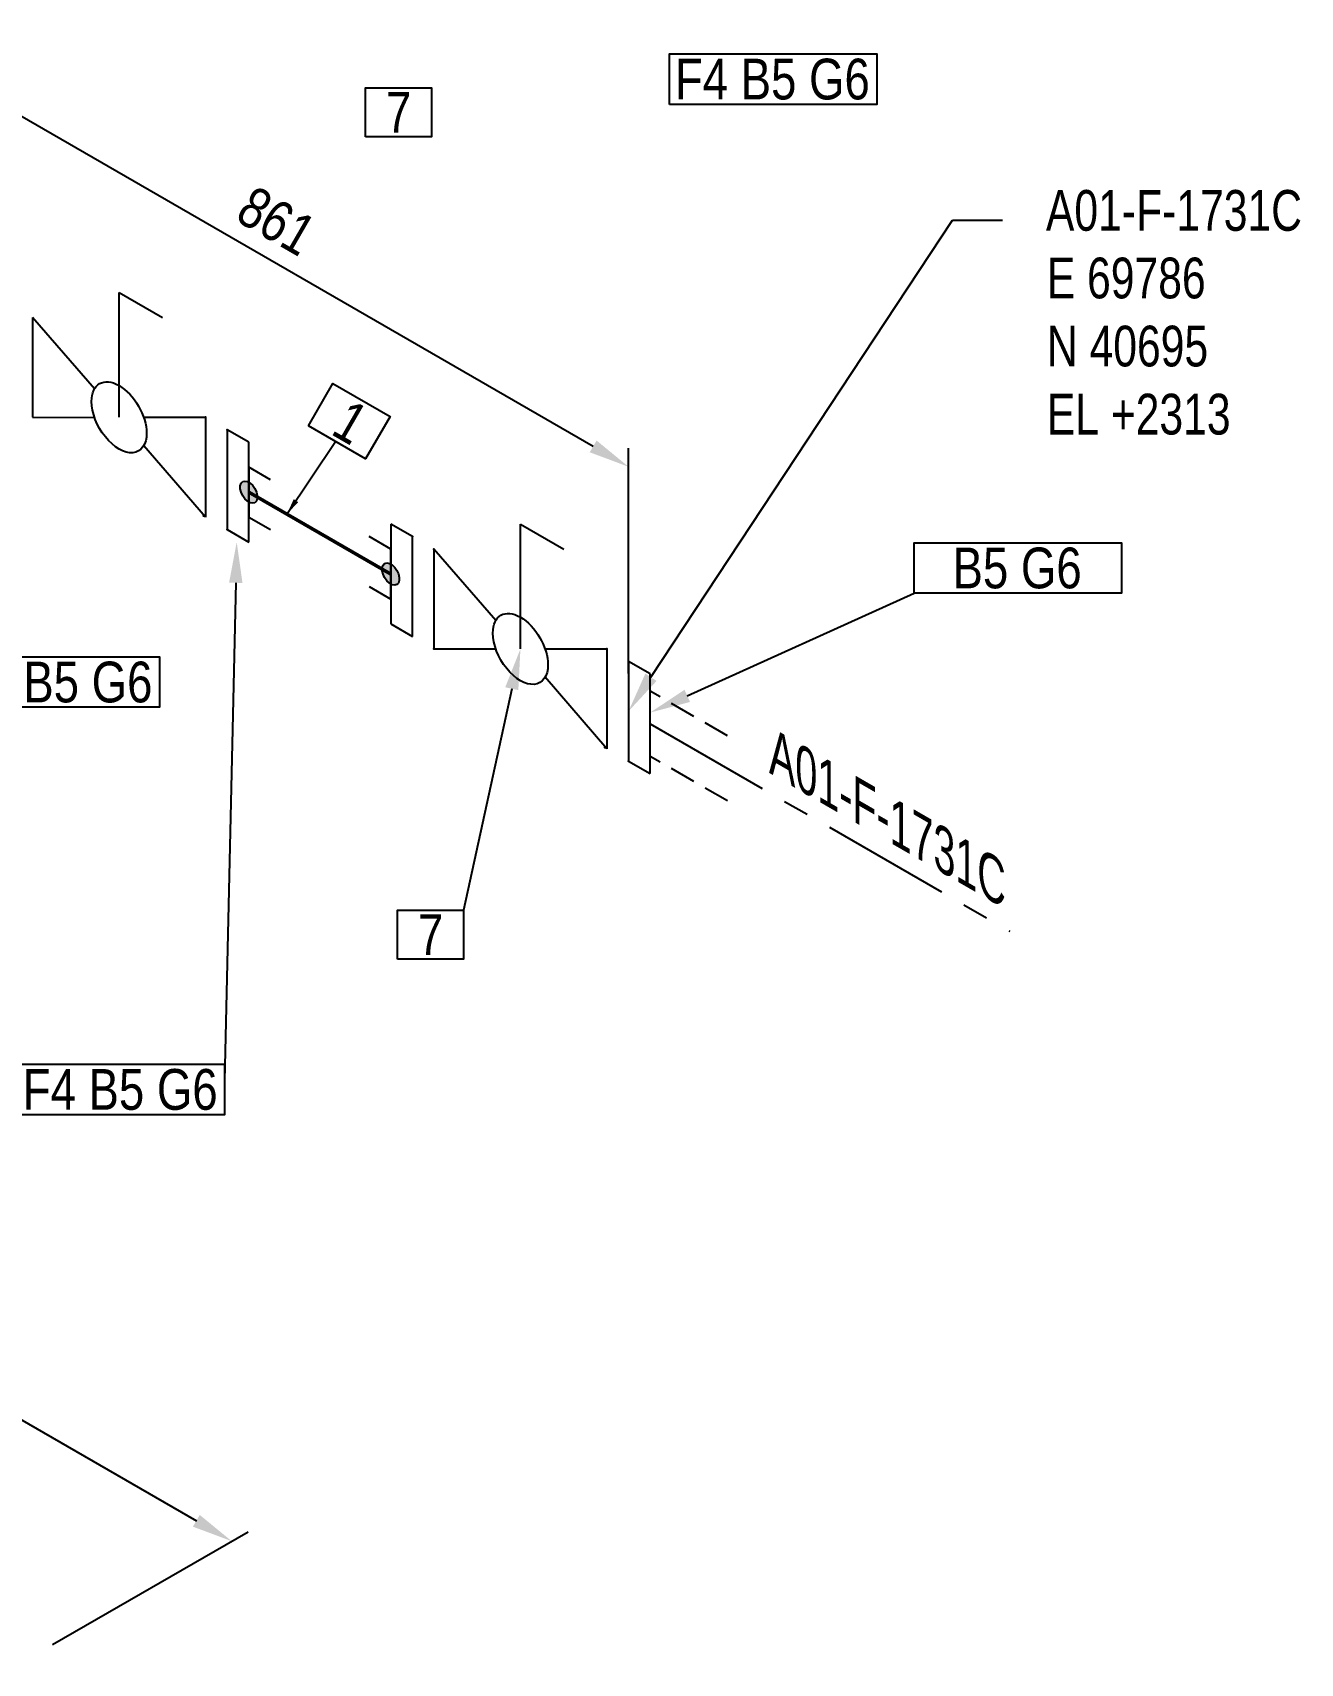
# Model space of a CAD drawing. Header units: millimetres. Extents: x 0 to 594, y 0 to 420.
# Drawn here: x 277.6 to 355.3, y 228.9 to 329 of the extents above; entities that cross this region are included whole.
import ezdxf
from ezdxf import colors
from ezdxf.entities.mleader import LeaderData, LeaderLine
from ezdxf.enums import TextEntityAlignment as Align
from ezdxf.math import Vec2, Vec3

# ---------------------------------------------------------------- set-up
doc = ezdxf.new("R2010")
doc.units = ezdxf.units.MM
doc.header["$LTSCALE"] = 0.25
doc.linetypes.add('CENTER', pattern=[50.8, 31.75, -6.35, 6.35, -6.35])
doc.linetypes.add('DASHED2', pattern=[9.525, 6.35, -3.175])
for name, color, linetype in [('기기', 6, 'Continuous'), ('밸브', 4, 'Continuous'), ('연속', 7, 'DASHED2'), ('열 추적 선', 7, 'CENTER'), ('용접', 1, 'Continuous'), ('주석', 7, 'Continuous'), ('치수', 1, 'Continuous')]:
    doc.layers.add(name, color=color, linetype=linetype)
doc.layers.add('파이프 작은 보어', color=30, linetype='Continuous', lineweight=50)
doc.styles.add('AdskIsoAnnotation', font='arial.ttf', dxfattribs={"width": 0.8, "height": 1})
doc.styles.add('AdskIsoMetric', font='arial.ttf', dxfattribs={"width": 0.8, "height": 2.5})
doc.styles.add('AdskIsoMetric-30', font='arial.ttf', dxfattribs={"width": 0.8, "height": 2.5})
doc.styles.add('AdskIsoMetric30', font='arial.ttf', dxfattribs={"width": 0.8, "oblique": 30, "height": 2.5})
doc.styles.add('MtXpl_', font='')
doc.styles.get("Standard").update_dxf_attribs({"font": 'arial.ttf'})
doc.styles.get('MtXpl_').set_extended_font_data('Gulim')
doc.dimstyles.new('AdskIsoMetric', dxfattribs={"dimtxt": 2.5, "dimasz": 2.5, "dimexe": 1, "dimexo": 2, "dimgap": 0.8, "dimtad": 1, "dimdec": 0, "dimrnd": 1, "dimzin": 0, "dimdsep": 46, "dimtxsty": 'AdskIsoMetric', "dimcen": 0, "dimclrt": 7, "dimadec": 0, "dimazin": 0, "dimtfac": 1, "dimtdec": 0, "dimtmove": 1, "dimatfit": 3, "dimfxl": 0, "dimfrac": 2, "dimtolj": 1, "dimtzin": 0, "dimarcsym": 0})

# ---------------------------------------------------------------- blocks, each defined once
blk = doc.blocks.new('플랜지-1-IsoRight')
at = {"color": 0, "linetype": 'ByBlock', "lineweight": -2}
blk.add_wipeout([(0.0442, 0.1786), (-0.0442, 0.2296), (-0.0442, -0.1786), (0.0442, -0.2296)], dxfattribs=at)
at = {"color": 0, "linetype": 'ByBlock', "lineweight": -2, "extrusion": (0.707107, 0.408248, -0.57735)}
for p, q in [((0.0442, 0.1786), (-0.0442, 0.2296)), ((-0.0442, 0.2296), (-0.0442, -0.1786)), ((0.0442, -0.2296), (0.0442, 0.1786)), ((-0.0442, -0.1786), (0.0442, -0.2296))]:
    blk.add_line(p, q, dxfattribs=at)
at = {"color": 0, "linetype": 'ByBlock', "lineweight": -2}
blk.add_wipeout([(0.0442, 0.1786), (-0.0442, 0.2296), (-0.0442, -0.1786), (0.0442, -0.2296)], dxfattribs=at)
at = {"color": 0, "linetype": 'ByBlock', "lineweight": -2, "extrusion": (0.707107, 0.408248, -0.57735)}
for p, q in [((0.0442, 0.1786), (-0.0442, 0.2296)), ((-0.0442, 0.2296), (-0.0442, -0.1786)), ((0.0442, -0.2296), (0.0442, 0.1786)), ((-0.0442, -0.1786), (0.0442, -0.2296))]:
    blk.add_line(p, q, dxfattribs=at)
blk = doc.blocks.new('개스킷-1-IsoRight')
at = {"color": 0, "linetype": 'ByBlock', "lineweight": -2, "extrusion": (1, 0, 0)}
for p in [(-0.0442, 0.2296), (0.0442, 0.1786), (-0.0529, -0.1736), (0.0442, -0.2296)]:
    blk.add_point(p, dxfattribs=at)
blk = doc.blocks.new('볼 밸브-1-IsoRight')
at = {"color": 0, "linetype": 'ByBlock', "lineweight": -2, "extrusion": (0.707107, 0.408248, -0.57735)}
for p, q in [((-0.1006, 0.1164), (-0.3536, 0.4082)), ((-0.3536, 0.4082), (-0.3536, 0)), ((0.1006, 0.0001), (0.3536, 0)), ((-0.3536, 0), (-0.1006, -0.0001)), ((0.1125, -0.065), (0.1125, -0.065)), ((0.3536, 0), (0.3536, -0.4082)), ((0.3536, -0.4082), (0.1007, -0.1162))]:
    blk.add_line(p, q, dxfattribs=at)
at = {"linetype": 'ByBlock', "extrusion": (-1.92296e-16, -1.11022e-16, -1)}
for start_param, end_param in [(-0.785398, 2.356194), (2.356194, 5.497787)]:
    blk.add_ellipse((0, 0), major_axis=(-0.0796, 0.1378), ratio=0.57735, start_param=start_param, end_param=end_param, dxfattribs=at)
blk = doc.blocks.new('Operator_Lever-1-IsoRight')
at = {"color": 0, "linetype": 'ByBlock', "lineweight": -2, "extrusion": (0.707107, 0.408248, -0.57735)}
for p, q in [((0, 0), (0, 0.5103)), ((0, 0.5103), (0.1768, 0.4082))]:
    blk.add_line(p, q, dxfattribs=at)
blk = doc.blocks.new('*D72')
at = {"layer": 'Defpoints', "color": 0}
for p in [(230.48, 255.66), (289.79, 236.42), (276.8, 228.92)]:
    blk.add_point(p, dxfattribs=at)
at = {"layer": '치수', "color": 0, "lineweight": -2}
for p, q in [((232.48, 256.81), (244.47, 263.74)), ((245.64, 261.91), (287.62, 237.67)), ((278.8, 230.08), (290.79, 237))]:
    blk.add_line(p, q, dxfattribs=at)
at = {"layer": '치수', "color": 0}
for points in [[(245.85, 262.27), (245.43, 261.55), (243.47, 263.16)], [(287.83, 238.03), (287.41, 237.31), (289.79, 236.42)]]:
    blk.add_solid(points, dxfattribs=at)
at = {"layer": '치수', "color": 7, "insert": (268.9, 251.1), "char_height": 2.5, "attachment_point": 5, "rotation": 330, "style": 'AdskIsoMetric30'}
blk.add_mtext('\\A1;20537', dxfattribs=at)
blk = doc.blocks.new('*D90')
at = {"layer": 'Defpoints', "color": 0}
for p in [(260.92, 333.07), (260.92, 318.07), (314.13, 287.35)]:
    blk.add_point(p, dxfattribs=at)
at = {"layer": '치수', "color": 0, "lineweight": -2}
for p, q in [((260.92, 320.38), (260.92, 334.22)), ((311.96, 303.6), (263.08, 331.82)), ((314.13, 289.66), (314.13, 303.5))]:
    blk.add_line(p, q, dxfattribs=at)
at = {"layer": '치수', "color": 0}
for points in [[(263.29, 332.18), (262.88, 331.46), (260.92, 333.07)], [(312.17, 303.96), (311.75, 303.24), (314.13, 302.35)]]:
    blk.add_solid(points, dxfattribs=at)
at = {"layer": '치수', "color": 7, "insert": (292.54, 317.43), "char_height": 2.5, "attachment_point": 5, "rotation": 330, "style": 'AdskIsoMetric-30'}
blk.add_mtext('\\A1;861', dxfattribs=at)
blk = doc.blocks.new('SocketWeld-1-IsoRight')
blk.add_hatch(color=256).paths.add_polyline_path([(0.0055, 0.0371), (0.0057, 0.0369), (0.006, 0.0367), (0.0062, 0.0365), (0.0064, 0.0363), (0.0066, 0.0361), (0.0068, 0.0359), (0.007, 0.0357), (0.0072, 0.0355), (0.0075, 0.0353), (0.0077, 0.0351), (0.0079, 0.0349), (0.0081, 0.0347), (0.0083, 0.0345), (0.0085, 0.0343), (0.0088, 0.0341), (0.009, 0.0339), (0.0092, 0.0337), (0.0094, 0.0334), (0.0096, 0.0332), (0.0098, 0.033), (0.01, 0.0328), (0.0103, 0.0326), (0.0105, 0.0324), (0.0107, 0.0322), (0.0109, 0.032), (0.0111, 0.0318), (0.0113, 0.0316), (0.0115, 0.0314), (0.0118, 0.0312), (0.012, 0.031), (0.0122, 0.0308), (0.0124, 0.0306), (0.0126, 0.0304), (0.0128, 0.0302), (0.013, 0.03), (0.0133, 0.0298), (0.0135, 0.0296), (0.0137, 0.0294), (0.0139, 0.0292), (0.0141, 0.0289), (0.0143, 0.0287), (0.0145, 0.0285), (0.0148, 0.0283), (0.015, 0.0281), (0.0152, 0.0279), (0.0154, 0.0277), (0.0156, 0.0275), (0.0158, 0.0273), (0.0161, 0.0271), (0.0161, 0.0271), (0.0162, 0.0268), (0.0164, 0.0266), (0.0166, 0.0263), (0.0168, 0.0261), (0.017, 0.0258), (0.0171, 0.0256), (0.0173, 0.0253), (0.0175, 0.025), (0.0177, 0.0248), (0.0179, 0.0245), (0.0181, 0.0243), (0.0182, 0.024), (0.0184, 0.0237), (0.0186, 0.0235), (0.0188, 0.0232), (0.019, 0.023), (0.0192, 0.0227), (0.0193, 0.0225), (0.0195, 0.0222), (0.0197, 0.0219), (0.0199, 0.0217), (0.0201, 0.0214), (0.0203, 0.0212), (0.0204, 0.0209), (0.0206, 0.0206), (0.0208, 0.0204), (0.021, 0.0201), (0.0212, 0.0199), (0.0213, 0.0196), (0.0215, 0.0193), (0.0217, 0.0191), (0.0219, 0.0188), (0.0221, 0.0186), (0.0223, 0.0183), (0.0224, 0.0181), (0.0226, 0.0178), (0.0228, 0.0175), (0.023, 0.0173), (0.0232, 0.017), (0.0234, 0.0168), (0.0235, 0.0165), (0.0237, 0.0162), (0.0239, 0.016), (0.0241, 0.0157), (0.0243, 0.0155), (0.0245, 0.0152), (0.0246, 0.015), (0.0248, 0.0147), (0.025, 0.0144), (0.025, 0.0144), (0.0251, 0.0141), (0.0253, 0.0139), (0.0254, 0.0136), (0.0255, 0.0133), (0.0257, 0.013), (0.0258, 0.0127), (0.0259, 0.0124), (0.0261, 0.0121), (0.0262, 0.0118), (0.0263, 0.0116), (0.0265, 0.0113), (0.0266, 0.011), (0.0267, 0.0107), (0.0269, 0.0104), (0.027, 0.0101), (0.0271, 0.0098), (0.0273, 0.0095), (0.0274, 0.0093), (0.0275, 0.009), (0.0277, 0.0087), (0.0278, 0.0084), (0.0279, 0.0081), (0.0281, 0.0078), (0.0282, 0.0075), (0.0283, 0.0072), (0.0284, 0.007), (0.0286, 0.0067), (0.0287, 0.0064), (0.0288, 0.0061), (0.029, 0.0058), (0.0291, 0.0055), (0.0292, 0.0052), (0.0294, 0.0049), (0.0295, 0.0047), (0.0296, 0.0044), (0.0298, 0.0041), (0.0299, 0.0038), (0.03, 0.0035), (0.0302, 0.0032), (0.0303, 0.0029), (0.0304, 0.0026), (0.0306, 0.0024), (0.0307, 0.0021), (0.0308, 0.0018), (0.031, 0.0015), (0.0311, 0.0012), (0.0312, 0.0009), (0.0314, 0.0006), (0.0315, 0.0003), (0.0315, 0.0003), (0.0316, 0.0001), (0.0316, -0.0002), (0.0317, -0.0005), (0.0318, -0.0008), (0.0319, -0.0011), (0.0319, -0.0014), (0.032, -0.0017), (0.0321, -0.002), (0.0321, -0.0022), (0.0322, -0.0025), (0.0323, -0.0028), (0.0323, -0.0031), (0.0324, -0.0034), (0.0325, -0.0037), (0.0325, -0.004), (0.0326, -0.0043), (0.0327, -0.0046), (0.0328, -0.0048), (0.0328, -0.0051), (0.0329, -0.0054), (0.033, -0.0057), (0.033, -0.006), (0.0331, -0.0063), (0.0332, -0.0066), (0.0332, -0.0069), (0.0333, -0.0071), (0.0334, -0.0074), (0.0335, -0.0077), (0.0335, -0.008), (0.0336, -0.0083), (0.0337, -0.0086), (0.0337, -0.0089), (0.0338, -0.0092), (0.0339, -0.0095), (0.0339, -0.0097), (0.034, -0.01), (0.0341, -0.0103), (0.0342, -0.0106), (0.0342, -0.0109), (0.0343, -0.0112), (0.0344, -0.0115), (0.0344, -0.0118), (0.0345, -0.012), (0.0346, -0.0123), (0.0346, -0.0126), (0.0347, -0.0129), (0.0348, -0.0132), (0.0349, -0.0135), (0.0349, -0.0138), (0.0349, -0.0138), (0.0349, -0.014), (0.0349, -0.0143), (0.0349, -0.0146), (0.0349, -0.0148), (0.0349, -0.0151), (0.0349, -0.0153), (0.0349, -0.0156), (0.0349, -0.0159), (0.0349, -0.0161), (0.0349, -0.0164), (0.0349, -0.0166), (0.0349, -0.0169), (0.0349, -0.0172), (0.0349, -0.0174), (0.0349, -0.0177), (0.0349, -0.0179), (0.0349, -0.0182), (0.0349, -0.0185), (0.0349, -0.0187), (0.0349, -0.019), (0.0349, -0.0192), (0.0349, -0.0195), (0.0349, -0.0198), (0.0349, -0.02), (0.0349, -0.0203), (0.0349, -0.0206), (0.0349, -0.0208), (0.0349, -0.0211), (0.0349, -0.0213), (0.0349, -0.0216), (0.0349, -0.0219), (0.0349, -0.0221), (0.0349, -0.0224), (0.0349, -0.0226), (0.0349, -0.0229), (0.0349, -0.0232), (0.0349, -0.0234), (0.0349, -0.0237), (0.0349, -0.0239), (0.0349, -0.0242), (0.0349, -0.0245), (0.0349, -0.0247), (0.0349, -0.025), (0.0349, -0.0252), (0.0349, -0.0255), (0.0349, -0.0258), (0.0349, -0.026), (0.0349, -0.0263), (0.0349, -0.0265), (0.0349, -0.0265), (0.0349, -0.0268), (0.0348, -0.027), (0.0347, -0.0272), (0.0346, -0.0274), (0.0346, -0.0276), (0.0345, -0.0278), (0.0344, -0.028), (0.0344, -0.0282), (0.0343, -0.0284), (0.0342, -0.0286), (0.0342, -0.0288), (0.0341, -0.029), (0.034, -0.0292), (0.0339, -0.0295), (0.0339, -0.0297), (0.0338, -0.0299), (0.0337, -0.0301), (0.0337, -0.0303), (0.0336, -0.0305), (0.0335, -0.0307), (0.0335, -0.0309), (0.0334, -0.0311), (0.0333, -0.0313), (0.0332, -0.0315), (0.0332, -0.0317), (0.0331, -0.0319), (0.033, -0.0322), (0.033, -0.0324), (0.0329, -0.0326), (0.0328, -0.0328), (0.0328, -0.033), (0.0327, -0.0332), (0.0326, -0.0334), (0.0325, -0.0336), (0.0325, -0.0338), (0.0324, -0.034), (0.0323, -0.0342), (0.0323, -0.0344), (0.0322, -0.0346), (0.0321, -0.0349), (0.0321, -0.0351), (0.032, -0.0353), (0.0319, -0.0355), (0.0319, -0.0357), (0.0318, -0.0359), (0.0317, -0.0361), (0.0316, -0.0363), (0.0316, -0.0365), (0.0315, -0.0367), (0.0315, -0.0367), (0.0314, -0.0369), (0.0312, -0.037), (0.0311, -0.0371), (0.031, -0.0373), (0.0308, -0.0374), (0.0307, -0.0375), (0.0306, -0.0377), (0.0304, -0.0378), (0.0303, -0.0379), (0.0302, -0.0381), (0.03, -0.0382), (0.0299, -0.0383), (0.0298, -0.0385), (0.0296, -0.0386), (0.0295, -0.0387), (0.0294, -0.0389), (0.0292, -0.039), (0.0291, -0.0391), (0.029, -0.0393), (0.0288, -0.0394), (0.0287, -0.0395), (0.0286, -0.0397), (0.0284, -0.0398), (0.0283, -0.0399), (0.0282, -0.0401), (0.0281, -0.0402), (0.0279, -0.0403), (0.0278, -0.0405), (0.0277, -0.0406), (0.0275, -0.0408), (0.0274, -0.0409), (0.0273, -0.041), (0.0271, -0.0412), (0.027, -0.0413), (0.0269, -0.0414), (0.0267, -0.0416), (0.0266, -0.0417), (0.0265, -0.0418), (0.0263, -0.042), (0.0262, -0.0421), (0.0261, -0.0422), (0.0259, -0.0424), (0.0258, -0.0425), (0.0257, -0.0426), (0.0255, -0.0428), (0.0254, -0.0429), (0.0253, -0.043), (0.0251, -0.0432), (0.025, -0.0433), (0.025, -0.0433), (0.0248, -0.0433), (0.0246, -0.0434), (0.0245, -0.0434), (0.0243, -0.0435), (0.0241, -0.0435), (0.0239, -0.0436), (0.0237, -0.0436), (0.0235, -0.0437), (0.0234, -0.0437), (0.0232, -0.0438), (0.023, -0.0438), (0.0228, -0.0439), (0.0226, -0.0439), (0.0224, -0.044), (0.0223, -0.044), (0.0221, -0.0441), (0.0219, -0.0441), (0.0217, -0.0442), (0.0215, -0.0442), (0.0213, -0.0443), (0.0212, -0.0443), (0.021, -0.0444), (0.0208, -0.0444), (0.0206, -0.0444), (0.0204, -0.0445), (0.0203, -0.0445), (0.0201, -0.0446), (0.0199, -0.0446), (0.0197, -0.0447), (0.0195, -0.0447), (0.0193, -0.0448), (0.0192, -0.0448), (0.019, -0.0449), (0.0188, -0.0449), (0.0186, -0.045), (0.0184, -0.045), (0.0182, -0.0451), (0.0181, -0.0451), (0.0179, -0.0452), (0.0177, -0.0452), (0.0175, -0.0453), (0.0173, -0.0453), (0.0171, -0.0454), (0.017, -0.0454), (0.0168, -0.0455), (0.0166, -0.0455), (0.0164, -0.0455), (0.0162, -0.0456), (0.0161, -0.0456), (0.0161, -0.0456), (0.0158, -0.0456), (0.0156, -0.0456), (0.0154, -0.0455), (0.0152, -0.0455), (0.015, -0.0454), (0.0148, -0.0454), (0.0145, -0.0453), (0.0143, -0.0453), (0.0141, -0.0453), (0.0139, -0.0452), (0.0137, -0.0452), (0.0135, -0.0451), (0.0133, -0.0451), (0.013, -0.045), (0.0128, -0.045), (0.0126, -0.0449), (0.0124, -0.0449), (0.0122, -0.0449), (0.012, -0.0448), (0.0118, -0.0448), (0.0115, -0.0447), (0.0113, -0.0447), (0.0111, -0.0446), (0.0109, -0.0446), (0.0107, -0.0446), (0.0105, -0.0445), (0.0103, -0.0445), (0.01, -0.0444), (0.0098, -0.0444), (0.0096, -0.0443), (0.0094, -0.0443), (0.0092, -0.0443), (0.009, -0.0442), (0.0088, -0.0442), (0.0085, -0.0441), (0.0083, -0.0441), (0.0081, -0.044), (0.0079, -0.044), (0.0077, -0.0439), (0.0075, -0.0439), (0.0072, -0.0439), (0.007, -0.0438), (0.0068, -0.0438), (0.0066, -0.0437), (0.0064, -0.0437), (0.0062, -0.0436), (0.006, -0.0436), (0.0057, -0.0436), (0.0055, -0.0435), (0.0055, -0.0435), (0.0053, -0.0434), (0.0051, -0.0433), (0.0049, -0.0431), (0.0046, -0.043), (0.0044, -0.0429), (0.0042, -0.0427), (0.004, -0.0426), (0.0037, -0.0425), (0.0035, -0.0423), (0.0033, -0.0422), (0.003, -0.0421), (0.0028, -0.042), (0.0026, -0.0418), (0.0024, -0.0417), (0.0021, -0.0416), (0.0019, -0.0414), (0.0017, -0.0413), (0.0015, -0.0412), (0.0012, -0.041), (0.001, -0.0409), (0.0008, -0.0408), (0.0006, -0.0406), (0.0003, -0.0405), (0.0001, -0.0404), (-0.0001, -0.0403), (-0.0003, -0.0401), (-0.0006, -0.04), (-0.0008, -0.0399), (-0.001, -0.0397), (-0.0012, -0.0396), (-0.0015, -0.0395), (-0.0017, -0.0393), (-0.0019, -0.0392), (-0.0021, -0.0391), (-0.0024, -0.039), (-0.0026, -0.0388), (-0.0028, -0.0387), (-0.003, -0.0386), (-0.0033, -0.0384), (-0.0035, -0.0383), (-0.0037, -0.0382), (-0.004, -0.038), (-0.0042, -0.0379), (-0.0044, -0.0378), (-0.0046, -0.0377), (-0.0049, -0.0375), (-0.0051, -0.0374), (-0.0053, -0.0373), (-0.0055, -0.0371), (-0.0055, -0.0371), (-0.0057, -0.0369), (-0.006, -0.0367), (-0.0062, -0.0365), (-0.0064, -0.0363), (-0.0066, -0.0361), (-0.0068, -0.0359), (-0.007, -0.0357), (-0.0072, -0.0355), (-0.0075, -0.0353), (-0.0077, -0.0351), (-0.0079, -0.0349), (-0.0081, -0.0347), (-0.0083, -0.0345), (-0.0085, -0.0343), (-0.0088, -0.0341), (-0.009, -0.0339), (-0.0092, -0.0337), (-0.0094, -0.0334), (-0.0096, -0.0332), (-0.0098, -0.033), (-0.01, -0.0328), (-0.0103, -0.0326), (-0.0105, -0.0324), (-0.0107, -0.0322), (-0.0109, -0.032), (-0.0111, -0.0318), (-0.0113, -0.0316), (-0.0115, -0.0314), (-0.0118, -0.0312), (-0.012, -0.031), (-0.0122, -0.0308), (-0.0124, -0.0306), (-0.0126, -0.0304), (-0.0128, -0.0302), (-0.013, -0.03), (-0.0133, -0.0298), (-0.0135, -0.0296), (-0.0137, -0.0294), (-0.0139, -0.0292), (-0.0141, -0.0289), (-0.0143, -0.0287), (-0.0145, -0.0285), (-0.0148, -0.0283), (-0.015, -0.0281), (-0.0152, -0.0279), (-0.0154, -0.0277), (-0.0156, -0.0275), (-0.0158, -0.0273), (-0.0161, -0.0271), (-0.0161, -0.0271), (-0.0162, -0.0268), (-0.0164, -0.0266), (-0.0166, -0.0263), (-0.0168, -0.0261), (-0.017, -0.0258), (-0.0171, -0.0256), (-0.0173, -0.0253), (-0.0175, -0.025), (-0.0177, -0.0248), (-0.0179, -0.0245), (-0.0181, -0.0243), (-0.0182, -0.024), (-0.0184, -0.0237), (-0.0186, -0.0235), (-0.0188, -0.0232), (-0.019, -0.023), (-0.0192, -0.0227), (-0.0193, -0.0225), (-0.0195, -0.0222), (-0.0197, -0.0219), (-0.0199, -0.0217), (-0.0201, -0.0214), (-0.0203, -0.0212), (-0.0204, -0.0209), (-0.0206, -0.0206), (-0.0208, -0.0204), (-0.021, -0.0201), (-0.0212, -0.0199), (-0.0213, -0.0196), (-0.0215, -0.0193), (-0.0217, -0.0191), (-0.0219, -0.0188), (-0.0221, -0.0186), (-0.0223, -0.0183), (-0.0224, -0.0181), (-0.0226, -0.0178), (-0.0228, -0.0175), (-0.023, -0.0173), (-0.0232, -0.017), (-0.0234, -0.0168), (-0.0235, -0.0165), (-0.0237, -0.0162), (-0.0239, -0.016), (-0.0241, -0.0157), (-0.0243, -0.0155), (-0.0245, -0.0152), (-0.0246, -0.015), (-0.0248, -0.0147), (-0.025, -0.0144), (-0.025, -0.0144), (-0.0251, -0.0141), (-0.0253, -0.0139), (-0.0254, -0.0136), (-0.0255, -0.0133), (-0.0257, -0.013), (-0.0258, -0.0127), (-0.0259, -0.0124), (-0.0261, -0.0121), (-0.0262, -0.0118), (-0.0263, -0.0116), (-0.0265, -0.0113), (-0.0266, -0.011), (-0.0267, -0.0107), (-0.0269, -0.0104), (-0.027, -0.0101), (-0.0271, -0.0098), (-0.0273, -0.0095), (-0.0274, -0.0093), (-0.0275, -0.009), (-0.0277, -0.0087), (-0.0278, -0.0084), (-0.0279, -0.0081), (-0.0281, -0.0078), (-0.0282, -0.0075), (-0.0283, -0.0072), (-0.0284, -0.007), (-0.0286, -0.0067), (-0.0287, -0.0064), (-0.0288, -0.0061), (-0.029, -0.0058), (-0.0291, -0.0055), (-0.0292, -0.0052), (-0.0294, -0.0049), (-0.0295, -0.0047), (-0.0296, -0.0044), (-0.0298, -0.0041), (-0.0299, -0.0038), (-0.03, -0.0035), (-0.0302, -0.0032), (-0.0303, -0.0029), (-0.0304, -0.0026), (-0.0306, -0.0024), (-0.0307, -0.0021), (-0.0308, -0.0018), (-0.031, -0.0015), (-0.0311, -0.0012), (-0.0312, -0.0009), (-0.0314, -0.0006), (-0.0315, -0.0003), (-0.0315, -0.0003), (-0.0316, -0.0001), (-0.0316, 0.0002), (-0.0317, 0.0005), (-0.0318, 0.0008), (-0.0319, 0.0011), (-0.0319, 0.0014), (-0.032, 0.0017), (-0.0321, 0.002), (-0.0321, 0.0022), (-0.0322, 0.0025), (-0.0323, 0.0028), (-0.0323, 0.0031), (-0.0324, 0.0034), (-0.0325, 0.0037), (-0.0325, 0.004), (-0.0326, 0.0043), (-0.0327, 0.0046), (-0.0328, 0.0048), (-0.0328, 0.0051), (-0.0329, 0.0054), (-0.033, 0.0057), (-0.033, 0.006), (-0.0331, 0.0063), (-0.0332, 0.0066), (-0.0332, 0.0069), (-0.0333, 0.0071), (-0.0334, 0.0074), (-0.0335, 0.0077), (-0.0335, 0.008), (-0.0336, 0.0083), (-0.0337, 0.0086), (-0.0337, 0.0089), (-0.0338, 0.0092), (-0.0339, 0.0095), (-0.0339, 0.0097), (-0.034, 0.01), (-0.0341, 0.0103), (-0.0342, 0.0106), (-0.0342, 0.0109), (-0.0343, 0.0112), (-0.0344, 0.0115), (-0.0344, 0.0118), (-0.0345, 0.012), (-0.0346, 0.0123), (-0.0346, 0.0126), (-0.0347, 0.0129), (-0.0348, 0.0132), (-0.0349, 0.0135), (-0.0349, 0.0138), (-0.0349, 0.0138), (-0.0349, 0.014), (-0.0349, 0.0143), (-0.0349, 0.0146), (-0.0349, 0.0148), (-0.0349, 0.0151), (-0.0349, 0.0153), (-0.0349, 0.0156), (-0.0349, 0.0159), (-0.0349, 0.0161), (-0.0349, 0.0164), (-0.0349, 0.0166), (-0.0349, 0.0169), (-0.0349, 0.0172), (-0.0349, 0.0174), (-0.0349, 0.0177), (-0.0349, 0.0179), (-0.0349, 0.0182), (-0.0349, 0.0185), (-0.0349, 0.0187), (-0.0349, 0.019), (-0.0349, 0.0192), (-0.0349, 0.0195), (-0.0349, 0.0198), (-0.0349, 0.02), (-0.0349, 0.0203), (-0.0349, 0.0206), (-0.0349, 0.0208), (-0.0349, 0.0211), (-0.0349, 0.0213), (-0.0349, 0.0216), (-0.0349, 0.0219), (-0.0349, 0.0221), (-0.0349, 0.0224), (-0.0349, 0.0226), (-0.0349, 0.0229), (-0.0349, 0.0232), (-0.0349, 0.0234), (-0.0349, 0.0237), (-0.0349, 0.0239), (-0.0349, 0.0242), (-0.0349, 0.0245), (-0.0349, 0.0247), (-0.0349, 0.025), (-0.0349, 0.0252), (-0.0349, 0.0255), (-0.0349, 0.0258), (-0.0349, 0.026), (-0.0349, 0.0263), (-0.0349, 0.0265), (-0.0349, 0.0265), (-0.0349, 0.0268), (-0.0348, 0.027), (-0.0347, 0.0272), (-0.0346, 0.0274), (-0.0346, 0.0276), (-0.0345, 0.0278), (-0.0344, 0.028), (-0.0344, 0.0282), (-0.0343, 0.0284), (-0.0342, 0.0286), (-0.0342, 0.0288), (-0.0341, 0.029), (-0.034, 0.0292), (-0.0339, 0.0295), (-0.0339, 0.0297), (-0.0338, 0.0299), (-0.0337, 0.0301), (-0.0337, 0.0303), (-0.0336, 0.0305), (-0.0335, 0.0307), (-0.0335, 0.0309), (-0.0334, 0.0311), (-0.0333, 0.0313), (-0.0332, 0.0315), (-0.0332, 0.0317), (-0.0331, 0.0319), (-0.033, 0.0322), (-0.033, 0.0324), (-0.0329, 0.0326), (-0.0328, 0.0328), (-0.0328, 0.033), (-0.0327, 0.0332), (-0.0326, 0.0334), (-0.0325, 0.0336), (-0.0325, 0.0338), (-0.0324, 0.034), (-0.0323, 0.0342), (-0.0323, 0.0344), (-0.0322, 0.0346), (-0.0321, 0.0349), (-0.0321, 0.0351), (-0.032, 0.0353), (-0.0319, 0.0355), (-0.0319, 0.0357), (-0.0318, 0.0359), (-0.0317, 0.0361), (-0.0316, 0.0363), (-0.0316, 0.0365), (-0.0315, 0.0367), (-0.0315, 0.0367), (-0.0314, 0.0369), (-0.0312, 0.037), (-0.0311, 0.0371), (-0.031, 0.0373), (-0.0308, 0.0374), (-0.0307, 0.0375), (-0.0306, 0.0377), (-0.0304, 0.0378), (-0.0303, 0.0379), (-0.0302, 0.0381), (-0.03, 0.0382), (-0.0299, 0.0383), (-0.0298, 0.0385), (-0.0296, 0.0386), (-0.0295, 0.0387), (-0.0294, 0.0389), (-0.0292, 0.039), (-0.0291, 0.0391), (-0.029, 0.0393), (-0.0288, 0.0394), (-0.0287, 0.0395), (-0.0286, 0.0397), (-0.0284, 0.0398), (-0.0283, 0.0399), (-0.0282, 0.0401), (-0.0281, 0.0402), (-0.0279, 0.0403), (-0.0278, 0.0405), (-0.0277, 0.0406), (-0.0275, 0.0408), (-0.0274, 0.0409), (-0.0273, 0.041), (-0.0271, 0.0412), (-0.027, 0.0413), (-0.0269, 0.0414), (-0.0267, 0.0416), (-0.0266, 0.0417), (-0.0265, 0.0418), (-0.0263, 0.042), (-0.0262, 0.0421), (-0.0261, 0.0422), (-0.0259, 0.0424), (-0.0258, 0.0425), (-0.0257, 0.0426), (-0.0255, 0.0428), (-0.0254, 0.0429), (-0.0253, 0.043), (-0.0251, 0.0432), (-0.025, 0.0433), (-0.025, 0.0433), (-0.0248, 0.0433), (-0.0246, 0.0434), (-0.0245, 0.0434), (-0.0243, 0.0435), (-0.0241, 0.0435), (-0.0239, 0.0436), (-0.0237, 0.0436), (-0.0235, 0.0437), (-0.0234, 0.0437), (-0.0232, 0.0438), (-0.023, 0.0438), (-0.0228, 0.0439), (-0.0226, 0.0439), (-0.0224, 0.044), (-0.0223, 0.044), (-0.0221, 0.0441), (-0.0219, 0.0441), (-0.0217, 0.0442), (-0.0215, 0.0442), (-0.0213, 0.0443), (-0.0212, 0.0443), (-0.021, 0.0444), (-0.0208, 0.0444), (-0.0206, 0.0444), (-0.0204, 0.0445), (-0.0203, 0.0445), (-0.0201, 0.0446), (-0.0199, 0.0446), (-0.0197, 0.0447), (-0.0195, 0.0447), (-0.0193, 0.0448), (-0.0192, 0.0448), (-0.019, 0.0449), (-0.0188, 0.0449), (-0.0186, 0.045), (-0.0184, 0.045), (-0.0182, 0.0451), (-0.0181, 0.0451), (-0.0179, 0.0452), (-0.0177, 0.0452), (-0.0175, 0.0453), (-0.0173, 0.0453), (-0.0171, 0.0454), (-0.017, 0.0454), (-0.0168, 0.0455), (-0.0166, 0.0455), (-0.0164, 0.0455), (-0.0162, 0.0456), (-0.0161, 0.0456), (-0.0161, 0.0456), (-0.0158, 0.0456), (-0.0156, 0.0456), (-0.0154, 0.0455), (-0.0152, 0.0455), (-0.015, 0.0454), (-0.0148, 0.0454), (-0.0145, 0.0453), (-0.0143, 0.0453), (-0.0141, 0.0453), (-0.0139, 0.0452), (-0.0137, 0.0452), (-0.0135, 0.0451), (-0.0133, 0.0451), (-0.013, 0.045), (-0.0128, 0.045), (-0.0126, 0.0449), (-0.0124, 0.0449), (-0.0122, 0.0449), (-0.012, 0.0448), (-0.0118, 0.0448), (-0.0115, 0.0447), (-0.0113, 0.0447), (-0.0111, 0.0446), (-0.0109, 0.0446), (-0.0107, 0.0446), (-0.0105, 0.0445), (-0.0103, 0.0445), (-0.01, 0.0444), (-0.0098, 0.0444), (-0.0096, 0.0443), (-0.0094, 0.0443), (-0.0092, 0.0443), (-0.009, 0.0442), (-0.0088, 0.0442), (-0.0085, 0.0441), (-0.0083, 0.0441), (-0.0081, 0.044), (-0.0079, 0.044), (-0.0077, 0.0439), (-0.0075, 0.0439), (-0.0072, 0.0439), (-0.007, 0.0438), (-0.0068, 0.0438), (-0.0066, 0.0437), (-0.0064, 0.0437), (-0.0062, 0.0436), (-0.006, 0.0436), (-0.0057, 0.0436), (-0.0055, 0.0435), (-0.0055, 0.0435), (-0.0053, 0.0434), (-0.0051, 0.0433), (-0.0049, 0.0431), (-0.0046, 0.043), (-0.0044, 0.0429), (-0.0042, 0.0427), (-0.004, 0.0426), (-0.0037, 0.0425), (-0.0035, 0.0423), (-0.0033, 0.0422), (-0.003, 0.0421), (-0.0028, 0.042), (-0.0026, 0.0418), (-0.0024, 0.0417), (-0.0021, 0.0416), (-0.0019, 0.0414), (-0.0017, 0.0413), (-0.0015, 0.0412), (-0.0012, 0.041), (-0.001, 0.0409), (-0.0008, 0.0408), (-0.0006, 0.0406), (-0.0003, 0.0405), (-0.0001, 0.0404), (0.0001, 0.0403), (0.0003, 0.0401), (0.0006, 0.04), (0.0008, 0.0399), (0.001, 0.0397), (0.0012, 0.0396), (0.0015, 0.0395), (0.0017, 0.0393), (0.0019, 0.0392), (0.0021, 0.0391), (0.0024, 0.039), (0.0026, 0.0388), (0.0028, 0.0387), (0.003, 0.0386), (0.0033, 0.0384), (0.0035, 0.0383), (0.0037, 0.0382), (0.004, 0.038), (0.0042, 0.0379), (0.0044, 0.0378), (0.0046, 0.0377), (0.0049, 0.0375), (0.0051, 0.0374), (0.0053, 0.0373)], flags=0)
at = {"color": 0, "linetype": 'ByBlock', "lineweight": -2, "extrusion": (0.707107, 0.408248, -0.57735)}
for p, q in [((0, 0.1021), (-0.0884, 0.1531)), ((0, -0.1021), (0, 0.1021)), ((-0.0349, 0.0265), (-0.0315, 0.0367)), ((-0.0349, 0.0138), (-0.0349, 0.0265)), ((-0.0315, -0.0003), (-0.0349, 0.0138)), ((-0.0315, 0.0367), (-0.025, 0.0433)), ((-0.025, 0.0433), (-0.0161, 0.0456)), ((-0.0161, 0.0456), (-0.0055, 0.0435)), ((-0.0055, 0.0435), (0.0055, 0.0371)), ((0.0055, 0.0371), (0.0161, 0.0271)), ((0.0161, 0.0271), (0.025, 0.0144)), ((0.025, 0.0144), (0.0315, 0.0003)), ((0.0315, 0.0003), (0.0349, -0.0138)), ((-0.0884, -0.051), (0, -0.1021)), ((-0.025, -0.0144), (-0.0315, -0.0003)), ((-0.0161, -0.0271), (-0.025, -0.0144)), ((-0.0055, -0.0371), (-0.0161, -0.0271)), ((0.0055, -0.0435), (-0.0055, -0.0371)), ((0.0161, -0.0456), (0.0055, -0.0435)), ((0.025, -0.0433), (0.0161, -0.0456)), ((0.0315, -0.0367), (0.025, -0.0433)), ((0.0349, -0.0265), (0.0315, -0.0367)), ((0.0349, -0.0138), (0.0349, -0.0265))]:
    blk.add_line(p, q, dxfattribs=at)
blk = doc.blocks.new('AnnoRect')
at = {"color": 0, "linetype": 'ByBlock', "lineweight": -2}
blk.add_wipeout([(-0.81, -0.6), (-0.81, 0.6), (0.81, 0.6), (0.81, -0.6)], dxfattribs=at)
blk.add_lwpolyline([(-0.81, -0.6), (-0.81, 0.6), (0.81, 0.6), (0.81, -0.6)], close=True, dxfattribs=at)
at = {"color": 0, "linetype": 'ByBlock', "lineweight": -2, "style": 'AdskIsoAnnotation', "width": 0.8}
blk.add_attdef('XX', text='', height=1, dxfattribs=at).set_placement((0, 0), align=Align.MIDDLE_CENTER)

msp = doc.modelspace()

# ---------------------------------------------------------------- block references
at = {"layer": '밸브', "xscale": 15, "yscale": 15, "zscale": 15}
for name, p in [('Operator_Lever-1-IsoRight', (282.8822, 305.3857)), ('볼 밸브-1-IsoRight', (282.8822, 305.3857)), ('개스킷-1-IsoRight', (301.5314, 294.6185))]:
    msp.add_blockref(name, p, dxfattribs=at)
for name, p, rotation in [('플랜지-1-IsoRight', (290.1742, 301.1756), 179.9999999976894), ('Operator_Lever-1-IsoRight', (307.4976, 291.1739), 359.9999999999519), ('볼 밸브-1-IsoRight', (307.4976, 291.1739), 359.9999999999519)]:
    msp.add_blockref(name, p, dxfattribs=dict(at, rotation=rotation))
at = {"layer": '연속', "xscale": 15, "yscale": 15, "zscale": 15, "rotation": 180}
msp.add_blockref('플랜지-1-IsoRight', (314.7896, 286.9639), dxfattribs=at)
at = {"layer": '주석'}
ref = msp.add_blockref('AnnoRect', (323, 326.1419), dxfattribs=dict(at, xscale=7.844095940959409, yscale=2.585266030013643, zscale=2.5))
ref.add_attrib('XX_001', 'F4 B5 G6', (316.9707, 324.8919), dxfattribs={"layer": '0', "color": 0, "linetype": 'ByBlock', "lineweight": -2, "height": 2.5, "style": 'AdskIsoAnnotation', "width": 0.8})

# ---------------------------------------------------------------- texts
at = {"layer": '기기', "style": 'AdskIsoMetric-30', "oblique": 330, "width": 0.8}
msp.add_text('A01-F-1731C', height=2.5, rotation=330, dxfattribs=at).set_placement((322.7442, 283.5704))
at = {"layer": '주석', "style": 'MtXpl_', "width": 0.8}
for s, p in [('A01-F-1731C', (339.7284, 316.8328)), ('E 69786', (339.779, 312.6846)), ('N 40695', (339.7872, 308.5077)), ('EL +2313', (339.779, 304.3308))]:
    msp.add_text(s, height=2.5, dxfattribs=at).set_placement(p)

# ---------------------------------------------------------------- dimensions: what is measured, and where the dimension line sits
at = {"layer": '치수'}
dim = msp.add_linear_dim(base=(289.7861, 236.4204), p1=(230.4833, 255.6588), p2=(276.7957, 228.9204), angle=330, text='20537', dimstyle='AdskIsoMetric', override={"dimtad": 0, "dimlfac": 384.036792, "dimtxsty": 'AdskIsoMetric30', "dimse1": 0, "dimse2": 0, "dimsd1": 0, "dimsd2": 0, "dimtmove": 1}, dxfattribs=at)
dim.commit()
dim.dimension.update_dxf_attribs({"geometry": '*D72', "text_midpoint": (268.8962, 251.098), "dimtype": 160})

# ---------------------------------------------------------------- leaders
at = {"layer": '주석'}
ml = msp.add_multileader_mtext('Standard', dxfattribs=at)
ml.set_content('')
ml.set_leader_properties()
ml.build(insert=Vec2(0, 0))
ml.multileader.update_dxf_attribs({"dogleg_length": 0, "arrow_head_size": 0})
ctx = ml.context
ctx.base_point, ctx.arrow_head_size, ctx.plane_origin = Vec3(296.162, 303.8937), 0, Vec3(0, 13.1419)
notes = []
notes.append((ctx, [(0, (1, 1, 0), (296.162, 303.8937), (-1, 0), 0, [(0, [(293.1742, 299.4436)], 0, [])])]))
ctx.mtext, ml.multileader.dxf.content_type = None, 0
ml = msp.add_multileader_mtext('Standard', dxfattribs=at)
ml.set_content('')
ml.set_leader_properties()
ml.build(insert=Vec2(0, 0))
ml.multileader.update_dxf_attribs({"dogleg_length": 0, "arrow_head_size": 2.5})
ctx = ml.context
ctx.base_point, ctx.arrow_head_size, ctx.plane_origin = Vec3(304.0146, 275.1419), 2.5, Vec3(0, 13.1419)
notes.append((ctx, [(0, (1, 1, 0), (304.0146, 275.1419), (-1, 0), 0, [(0, [(307.4976, 291.1739)], 0, [])])]))
ctx.mtext, ml.multileader.dxf.content_type = None, 0
for ctx, leaders in notes:
    for number, flags, end, landing, length, lines in leaders:
        leader = LeaderData()
        leader.index, (leader.has_last_leader_line, leader.has_dogleg_vector, leader.attachment_direction) = number, flags
        leader.last_leader_point, leader.dogleg_vector, leader.dogleg_length = Vec3(end), Vec3(landing), length
        for number, points, colour, breaks in lines:
            line = LeaderLine()
            line.index, line.vertices, line.color, line.breaks = number, Vec3.list(points), colors.encode_raw_color(colour), breaks
            leader.lines.append(line)
        ctx.leaders.append(leader)

# ---------------------------------------------------------------- next in the draw order: linework, layer by layer
at = {"layer": '연속'}
for points in [[(320.1948, 285.8432), (315.4526, 288.5811)], [(320.1948, 281.8432), (315.4526, 284.5811)]]:
    msp.add_lwpolyline(points, dxfattribs=at)
at = {"layer": '열 추적 선', "color": 1}
msp.add_line((315.4526, 286.5811), (337.5227, 273.8389), dxfattribs=at)

# ---------------------------------------------------------------- next in the draw order: block references
at = {"layer": '밸브', "xscale": 15, "yscale": 15, "zscale": 15}
for name, p in [('개스킷-1-IsoRight', (288.8484, 301.9411)), ('플랜지-1-IsoRight', (300.2056, 295.384))]:
    msp.add_blockref(name, p, dxfattribs=at)
at = {"layer": '밸브', "xscale": 15, "yscale": 15, "zscale": 15, "rotation": 359.9999999998074}
msp.add_blockref('개스킷-1-IsoRight', (313.4638, 287.7293), dxfattribs=at)
at = {"layer": '용접', "xscale": 15, "yscale": 15, "zscale": 15, "rotation": 179.9999999999475}
msp.add_blockref('SocketWeld-1-IsoRight', (290.8371, 300.7929), dxfattribs=at)
at = {"layer": '주석'}
ref = msp.add_blockref('AnnoRect', (301.9909, 273.6419), dxfattribs=dict(at, xscale=2.5, yscale=2.5, zscale=2.5))
ref.add_attrib('XX_001', '7', (301.2112, 272.3919), dxfattribs={"layer": '0', "color": 0, "linetype": 'ByBlock', "lineweight": -2, "height": 2.5, "style": 'AdskIsoAnnotation', "width": 0.8})

# ---------------------------------------------------------------- next in the draw order: leaders
ml = msp.add_multileader_mtext('Standard', dxfattribs=at)
ml.set_content('')
ml.set_leader_properties()
ml.build(insert=Vec2(0, 0))
ml.multileader.update_dxf_attribs({"dogleg_length": 3.0619, "arrow_head_size": 2.5})
ctx = ml.context
ctx.base_point, ctx.arrow_head_size, ctx.plane_origin = Vec3(337.0619, 317.4747), 2.5, Vec3(0, 13.1419)
notes = []
notes.append((ctx, [(0, (1, 1, 0), (334, 317.4747), (1, 0), 3.0619, [(0, [(314.1267, 287.3466)], 0, [])])]))
ctx.mtext, ml.multileader.dxf.content_type = None, 0
ml = msp.add_multileader_mtext('Standard', dxfattribs=at)
ml.set_content('')
ml.set_leader_properties()
ml.build(insert=Vec2(0, 0))
ml.multileader.update_dxf_attribs({"dogleg_length": 0, "arrow_head_size": 2.5})
ctx = ml.context
ctx.base_point, ctx.arrow_head_size, ctx.plane_origin = Vec3(289.3499, 264.693), 2.5, Vec3(0, 13.1419)
notes.append((ctx, [(0, (1, 1, 0), (289.3499, 264.693), (-1, 0), 0, [(0, [(290.0964, 297.731)], 0, [])])]))
ctx.mtext, ml.multileader.dxf.content_type = None, 0
ml = msp.add_multileader_mtext('Standard', dxfattribs=at)
ml.set_content('')
ml.set_leader_properties()
ml.build(insert=Vec2(0, 0))
ml.multileader.update_dxf_attribs({"dogleg_length": 0, "arrow_head_size": 2.5})
ctx = ml.context
ctx.base_point, ctx.arrow_head_size, ctx.plane_origin = Vec3(331.6501, 294.5907), 2.5, Vec3(0, 13.1419)
notes.append((ctx, [(0, (1, 1, 0), (331.6501, 294.5907), (-1, 0), 0, [(0, [(315.4526, 287.2637)], 0, [])])]))
ctx.mtext, ml.multileader.dxf.content_type = None, 0
for ctx, leaders in notes:
    for number, flags, end, landing, length, lines in leaders:
        leader = LeaderData()
        leader.index, (leader.has_last_leader_line, leader.has_dogleg_vector, leader.attachment_direction) = number, flags
        leader.last_leader_point, leader.dogleg_vector, leader.dogleg_length = Vec3(end), Vec3(landing), length
        for number, points, colour, breaks in lines:
            line = LeaderLine()
            line.index, line.vertices, line.color, line.breaks = number, Vec3.list(points), colors.encode_raw_color(colour), breaks
            leader.lines.append(line)
        ctx.leaders.append(leader)

# ---------------------------------------------------------------- next in the draw order: linework, layer by layer
at = {"layer": '파이프 작은 보어'}
msp.add_lwpolyline([(299.5427, 295.7667), (290.8371, 300.7929)], dxfattribs=at)

# ---------------------------------------------------------------- next in the draw order: block references
at = {"layer": '용접', "xscale": 15, "yscale": 15, "zscale": 15, "rotation": 359.9999999999475}
msp.add_blockref('SocketWeld-1-IsoRight', (299.5427, 295.7667), dxfattribs=at)
at = {"layer": '주석'}
ref = msp.add_blockref('AnnoRect', (338, 296.1419), dxfattribs=dict(at, xscale=7.844095940959409, yscale=2.585266030013643, zscale=2.5))
ref.add_attrib('XX_001', 'B5 G6', (334.0014, 294.8919), dxfattribs={"layer": '0', "color": 0, "linetype": 'ByBlock', "lineweight": -2, "height": 2.5, "style": 'AdskIsoAnnotation', "width": 0.8})
ref = msp.add_blockref('AnnoRect', (283, 264.1419), dxfattribs=dict(at, xscale=7.844095940959409, yscale=2.585266030013643, zscale=2.5))
ref.add_attrib('XX_001', 'F4 B5 G6', (276.9707, 262.8919), dxfattribs={"layer": '0', "color": 0, "linetype": 'ByBlock', "lineweight": -2, "height": 2.5, "style": 'AdskIsoAnnotation', "width": 0.8})

# ---------------------------------------------------------------- next in the draw order: dimensions: what is measured, and where the dimension line sits
at = {"layer": '치수'}
dim = msp.add_linear_dim(base=(260.9184, 333.0665), p1=(314.1267, 287.3466), p2=(260.9184, 318.0665), angle=150, text='861', dimstyle='AdskIsoMetric', override={"dimtad": 0, "dimlfac": 11.786632, "dimtxsty": 'AdskIsoMetric-30', "dimse1": 0, "dimse2": 0, "dimsd1": 0, "dimsd2": 0, "dimtmove": 1}, dxfattribs=at)
dim.commit()
dim.dimension.update_dxf_attribs({"geometry": '*D90', "text_midpoint": (292.5382, 317.4286), "dimtype": 160})

# ---------------------------------------------------------------- next in the draw order: block references
at = {"layer": '주석'}
ref = msp.add_blockref('AnnoRect', (300.0238, 324.0981), dxfattribs=dict(at, xscale=2.5, yscale=2.5, zscale=2.5))
ref.add_attrib('XX_001', '7', (299.2441, 322.8481), dxfattribs={"layer": '0', "color": 0, "linetype": 'ByBlock', "lineweight": -2, "height": 2.5, "style": 'AdskIsoAnnotation', "width": 0.8})
ref = msp.add_blockref('AnnoRect', (297, 305.1419), dxfattribs=dict(at, xscale=2.5, yscale=2.5, zscale=2.5, rotation=329.999999999883))
ref.add_attrib('XX_001', '1', (295.79, 304.3912), dxfattribs={"layer": '0', "color": 0, "linetype": 'ByBlock', "lineweight": -2, "height": 2.5, "rotation": 330, "style": 'AdskIsoAnnotation', "width": 0.8})
ref = msp.add_blockref('AnnoRect', (279, 289.1419), dxfattribs=dict(at, xscale=7.844095940959409, yscale=2.585266030013643, zscale=2.5))
ref.add_attrib('XX_001', 'F4 B5 G6', (272.9707, 287.8919), dxfattribs={"layer": '0', "color": 0, "linetype": 'ByBlock', "lineweight": -2, "height": 2.5, "style": 'AdskIsoAnnotation', "width": 0.8})

doc.saveas('drawing.dxf')
